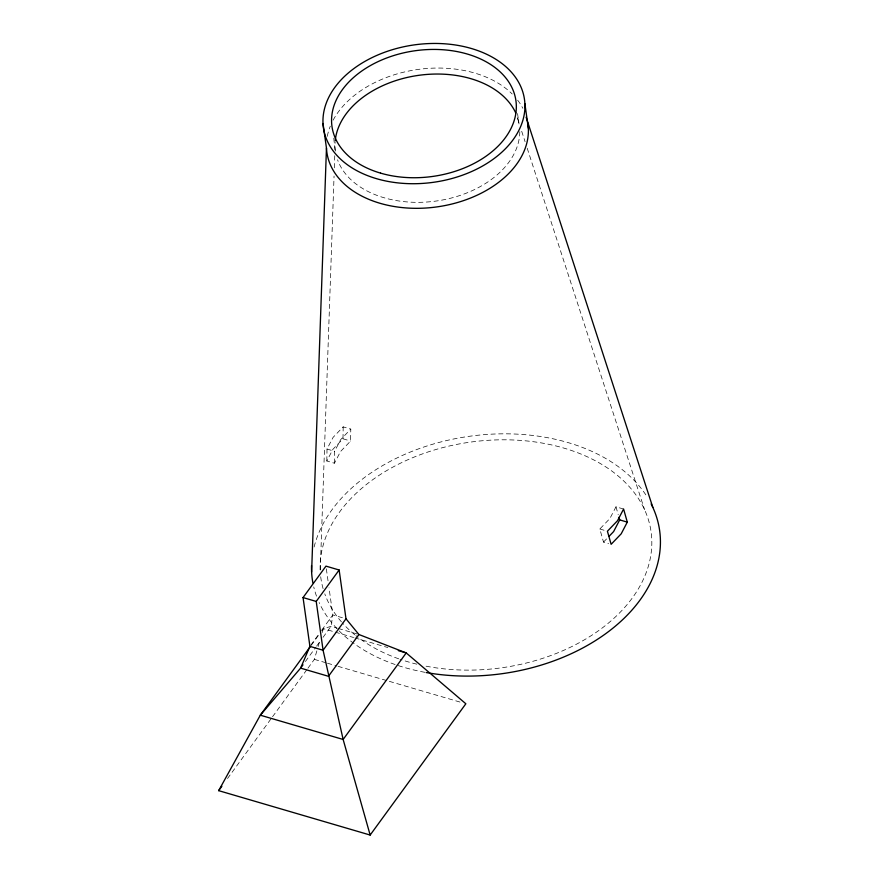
<?xml version="1.0" encoding="UTF-8"?>
<svg xmlns="http://www.w3.org/2000/svg" width="879" height="879" viewBox="0 0 879 879"><rect width="100%" height="100%" fill="white"/><g stroke="black" fill="none" stroke-linecap="round" stroke-linejoin="round"><path stroke-width="0.66" stroke-dasharray="4.39 3.3" d="M326.823 460.992L327.01 449.048L333.097 437.368L343.184 426.864L350.787 429.084L350.6 441.027L340.514 451.542L334.427 463.222L326.823 460.992L332.91 449.312L342.997 438.808L343.184 426.864M334.427 463.222L334.613 451.279L340.7 439.599L350.787 429.084M320.264 569.856L334.053 176.064M334.339 167.834L334.767 155.484M334.965 150.001L333.789 138.19M307.936 668.205L314.363 659.371L317.748 647.856M318.121 646.581L319.626 641.461M322.252 632.495L323.384 628.661L331.053 626.342L337.107 628.111M623.596 509.04L615.992 506.82L609.905 518.5L599.819 529.004L603.521 542.09L608.598 543.574M310.705 645.285L318.605 634.451M321.758 630.111L332.822 614.937L329.01 587.82M311.254 645.296L318.528 635.319M321.769 630.88L323.384 628.661L333.899 631.737M305.398 661.524L315.825 647.23M316.627 646.131L319.835 641.736M323.032 637.341L331.053 626.342L332.822 614.937L345.996 618.794M227.518 778.519L271.743 717.846M272.545 716.737L307.123 669.304M603.521 542.09L607.191 538.267M342.997 438.808L350.6 441.027M327.01 449.048L334.613 451.279M599.819 529.004L607.422 531.235M338.316 628.463L357.61 634.122M335.218 632.122L353.622 637.517M354.94 637.912L387.815 647.537M314.363 659.371L326.208 662.843M327.515 663.227L336.723 665.93M338.041 666.315L386.716 680.577M389.342 681.357L461.925 702.629M517.456 118.215L519.577 124.741M521.697 131.268L525.082 141.706M527.202 148.232L644.593 509.732M615.992 506.82L618.212 514.665M517.555 113.578L519.006 123.939M326.34 568.845L328.252 582.403M424.832 672.303A175.371 119.819 -8 0 1 337.997 629.749M337.053 628.749A175.371 119.819 -8 0 1 319.121 602.533M316.506 596.149A175.371 119.819 -8 0 1 313.737 586.919M314.111 546.991A175.371 119.819 -8 0 1 467.024 436.632A175.371 119.819 -8 0 1 647.296 497.129M320.165 569.944A166.713 113.907 -8 0 1 504.315 439.797A166.713 113.907 -8 0 1 646.867 570.79A166.713 113.907 -8 0 1 424.568 665.886M416.811 664.172A166.713 113.907 -8 0 1 400.022 659.272M398.703 658.81A166.713 113.907 -8 0 1 355.863 635.627M354.83 634.792A166.713 113.907 -8 0 1 342.403 622.947M341.47 621.882A166.713 113.907 -8 0 1 324.769 593.841M323.087 588.622A166.713 113.907 -8 0 1 320.681 576.602M327.296 136.311A101.525 69.375 -8 0 1 330.306 126.18M333.119 120.181A101.525 69.375 -8 0 1 416.932 69.606A101.525 69.375 -8 0 1 512.193 93.998M517.676 100.217A101.525 69.375 -8 0 1 522.829 108.271M519.797 131.674A92.877 63.464 -8 0 1 438.05 200.764A92.877 63.464 -8 0 1 337.569 159.791M335.415 151.056A92.877 63.464 -8 0 1 335.097 142.134M517.643 117.808A92.877 63.464 -8 0 1 519.181 124.06"/><path stroke-width="1.32" d="M311.616 572.075L326.461 148.101L323 123.489M309.913 646.373L300.596 668.128L260.305 715.187L218.673 790.65L370.158 835.05L465.848 703.771L406.219 652.932L358.918 634.506L345.996 618.794L339.14 569.999L325.966 566.131L303.046 597.566L309.913 646.373L323.076 650.229L343.14 739.47L370.158 835.05M618.959 517.281L619.695 519.896L613.619 531.575L609.026 536.355M627.298 522.126L621.211 533.806L611.125 544.31L607.422 531.235L617.508 520.72L623.596 509.04L627.298 522.126L619.695 519.896M345.996 618.794L323.076 650.229L316.22 601.434L339.14 569.999M310.441 646.406L260.305 715.187L343.14 739.47L406.219 652.932L398.33 650.625M303.002 664.832L300.596 668.128L328.46 676.292L358.918 634.506M218.673 790.65L221.893 786.244M303.046 597.566L316.22 601.434M526.114 117.171L652.822 507.381M524.884 103.667A101.525 69.375 -8 0 1 376.498 178.668A101.525 69.375 -8 0 1 370.444 58.41A101.525 69.375 -8 0 1 524.884 103.667L528.345 128.279M335.207 140.838A92.877 63.464 -8 0 1 416.767 75.616A92.877 63.464 -8 0 1 515.764 112.995M651.152 503.931A175.371 119.819 -8 0 1 607.96 632.012A175.371 119.819 -8 0 1 426.183 672.545M312.88 582.887A175.371 119.819 -8 0 1 311.551 565.549M527.796 123.137A101.525 69.375 -8 0 1 434.655 207.202A101.525 69.375 -8 0 1 326.461 148.101M380.541 173.119A92.877 63.464 -8 0 0 516.281 104.513A92.877 63.464 -8 0 0 375.003 63.112A92.877 63.464 -8 0 0 380.541 173.119"/></g></svg>
